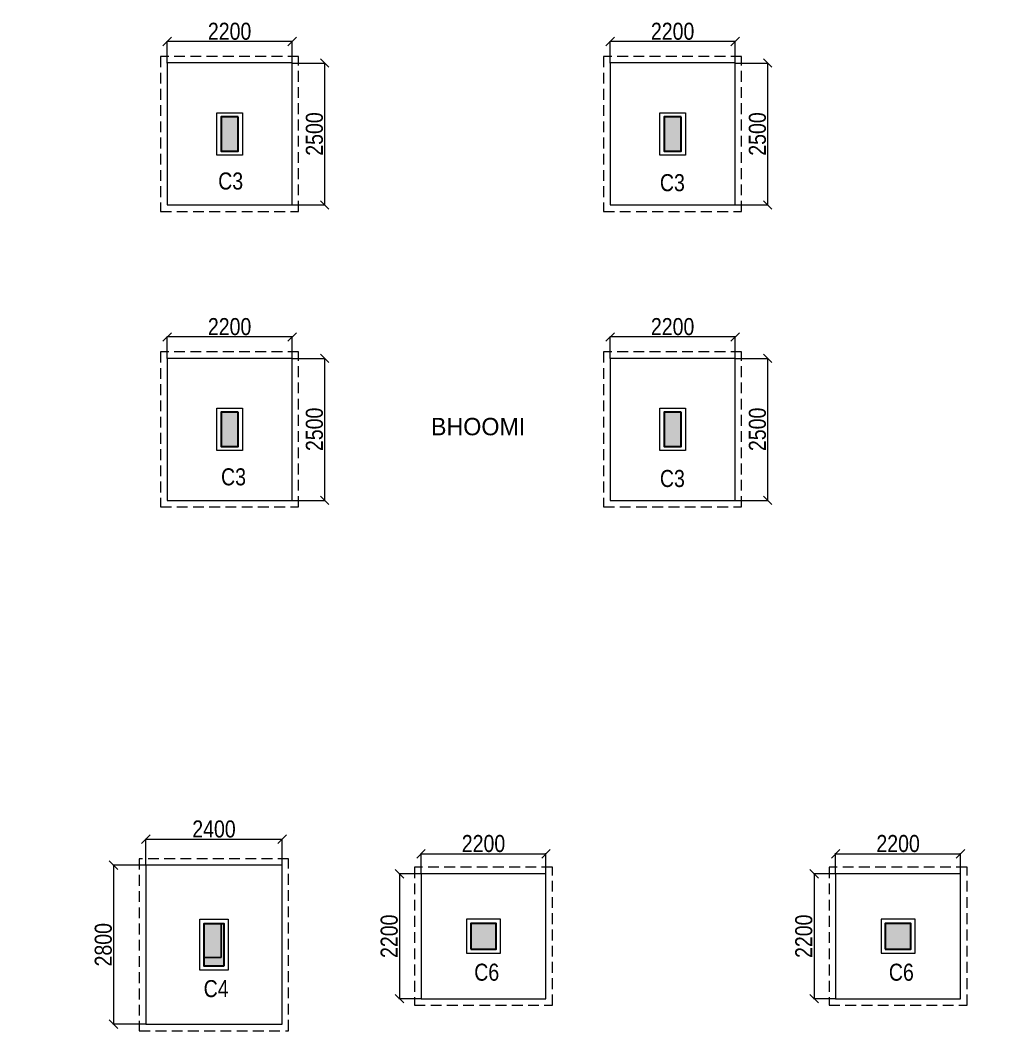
# Model space of a CAD drawing. Header units: millimetres. Extents: x 1112055 to 3390982, y -148532 to 766891.
# Drawn here: x 1960740 to 1977794, y 310191 to 327983 of the extents above; entities that cross this region are included whole.
import ezdxf

# ---------------------------------------------------------------- set-up
doc = ezdxf.new("R2010")
doc.units = ezdxf.units.MM
doc.header["$PDMODE"] = 35
doc.header["$PDSIZE"] = -25
doc.linetypes.add('Hidden', pattern=[9.525, 6.35, -3.175])
for name, color, linetype, lineweight in [('A_COL', 5, 'Continuous', 25), ('A_COL BASEMENT', 1, 'Continuous', 25), ('B COL. NO.', 3, 'Continuous', 20), ('B FINAL COLUMN', 1, 'Continuous', 30), ('B FOOTING', 49, 'Continuous', 20), ('B FOOTING DIM', 234, 'Continuous', 9), ('B P.C.C', 251, 'Continuous', 0), ('B TITLE BLOCK', 250, 'Continuous', 0)]:
    doc.layers.add(name, color=color, linetype=linetype, lineweight=lineweight)
for name, color, linetype, lineweight, true_color in [('A_COL HATCH', 7, 'Continuous', 0, 0xc0c0c0), ('B Pedestal', 7, 'Continuous', 9, 0x5c8948), ('B-COL HT', 7, 'Continuous', 0, 0x4e4f45)]:
    doc.layers.add(name, color=color, linetype=linetype, lineweight=lineweight, true_color=true_color)
doc.styles.add('SWINC', font='swissc.ttf')
doc.dimstyles.new('BHOOMI', dxfattribs={"dimtxt": 230, "dimasz": 150, "dimexe": 10, "dimexo": 0, "dimgap": 25, "dimtad": 1, "dimdec": 0, "dimzin": 0, "dimdsep": 46, "dimtxsty": 'SWINC', "dimblk": 'OBLIQUE', "dimcen": 0.09, "dimclrd": 250, "dimclre": 250, "dimclrt": 256, "dimaunit": 1, "dimadec": 3, "dimazin": 0, "dimtfac": 1, "dimtdec": 0, "dimtofl": 0, "dimtmove": 1, "dimatfit": 3, "dimfxl": 100, "dimtolj": 1, "dimtzin": 0, "dimlwd": 9, "dimlwe": 5, "dimarcsym": 0})

# ---------------------------------------------------------------- blocks, each defined once
blk = doc.blocks.new('A$C9881')
at = {"layer": 'A_COL HATCH'}
for points in [[(21750, -48075), (21750, -47475), (22050, -47475), (22050, -48075)], [(29550, -48075), (29550, -47475), (29850, -47475), (29850, -48075)], [(22050, -53275), (21750, -53275), (21750, -52675), (22050, -52675)], [(29550, -53275), (29550, -52675), (29850, -52675), (29850, -53275)], [(21750, -62275), (21750, -61675), (21450, -61675), (21450, -62275)], [(26145, -62125), (26145, -61675), (26595, -61675), (26595, -62125)], [(33445, -62125), (33445, -61675), (33895, -61675), (33895, -62125)]]:
    blk.add_hatch(color=256, dxfattribs=at).paths.add_polyline_path(points)
at = {"layer": 'A_COL BASEMENT'}
for points in [[(21750, -48075), (21750, -47475), (22050, -47475), (22050, -48075)], [(29550, -48075), (29550, -47475), (29850, -47475), (29850, -48075)], [(22050, -53275), (21750, -53275), (21750, -52675), (22050, -52675)], [(29550, -53275), (29550, -52675), (29850, -52675), (29850, -53275)], [(21750, -62275), (21750, -61675), (21450, -61675), (21450, -62275)], [(26145, -62125), (26145, -61675), (26595, -61675), (26595, -62125)], [(33445, -62125), (33445, -61675), (33895, -61675), (33895, -62125)]]:
    blk.add_lwpolyline(points, close=True, dxfattribs=at)
blk = doc.blocks.new('A$C4b8f6dbc')
at = {"layer": 'A_COL'}
blk.add_blockref('A$C9881', (12250, 114825), dxfattribs=at)
blk = doc.blocks.new('_Oblique')
at = {"color": 0, "linetype": 'ByBlock', "lineweight": -2}
blk.add_line((-0.5, -0.5), (0.5, 0.5), dxfattribs=at)
blk = doc.blocks.new('*D1950')
at = {"layer": 'B FOOTING DIM', "color": 250, "lineweight": 5, "ltscale": 0.5, "transparency": 16777216}
for p, q in [((1971127, 322030), (1971127, 322417)), ((1973327, 322407), (1971127, 322407)), ((1973327, 322030), (1973327, 322417))]:
    blk.add_line(p, q, dxfattribs=at)
at = {"layer": 'Defpoints', "color": 0, "lineweight": 30, "ltscale": 0.5, "transparency": 16777216}
for p in [(1971127, 322407), (1971127, 322030), (1973327, 322030)]:
    blk.add_point(p, dxfattribs=at)
at = {"layer": 'B FOOTING DIM', "color": 250, "lineweight": 5, "ltscale": 0.5, "transparency": 16777216, "xscale": 150, "yscale": 150, "zscale": 150, "rotation": 180}
blk.add_blockref('_Oblique', (1971127, 322407), dxfattribs=at)
at = {"layer": 'B FOOTING DIM', "color": 250, "lineweight": 5, "ltscale": 0.5, "transparency": 16777216, "xscale": 150, "yscale": 150, "zscale": 150}
blk.add_blockref('_Oblique', (1973327, 322407), dxfattribs=at)
at = {"layer": 'B FOOTING DIM', "ltscale": 0.5, "transparency": 16777216, "insert": (1972227, 322587), "char_height": 300, "attachment_point": 5, "style": 'SWINC'}
blk.add_mtext('\\A1;2200', dxfattribs=at)
blk = doc.blocks.new('*D1951')
at = {"layer": 'B FOOTING DIM', "color": 250, "lineweight": 5, "ltscale": 0.5, "transparency": 16777216}
for p, q in [((1973327, 322030), (1973910, 322030)), ((1973900, 322030), (1973900, 319530)), ((1973327, 319530), (1973910, 319530))]:
    blk.add_line(p, q, dxfattribs=at)
at = {"layer": 'Defpoints', "color": 0, "lineweight": 30, "ltscale": 0.5, "transparency": 16777216}
for p in [(1973327, 322030), (1973327, 319530), (1973900, 319530)]:
    blk.add_point(p, dxfattribs=at)
at = {"layer": 'B FOOTING DIM', "color": 250, "lineweight": 5, "ltscale": 0.5, "transparency": 16777216, "xscale": 150, "yscale": 150, "zscale": 150}
for p, rotation in [((1973900, 322030), 90), ((1973900, 319530), 270)]:
    blk.add_blockref('_Oblique', p, dxfattribs=dict(at, rotation=rotation))
at = {"layer": 'B FOOTING DIM', "ltscale": 0.5, "transparency": 16777216, "insert": (1973721, 320780), "char_height": 300, "attachment_point": 5, "rotation": 90, "style": 'SWINC'}
blk.add_mtext('\\A1;2500', dxfattribs=at)
blk = doc.blocks.new('*D1952')
at = {"layer": 'B FOOTING DIM', "color": 250, "lineweight": 5, "ltscale": 0.5, "transparency": 16777216}
for p, q in [((1963327, 322030), (1963327, 322417)), ((1965527, 322407), (1963327, 322407)), ((1965527, 322030), (1965527, 322417))]:
    blk.add_line(p, q, dxfattribs=at)
at = {"layer": 'Defpoints', "color": 0, "lineweight": 30, "ltscale": 0.5, "transparency": 16777216}
for p in [(1963327, 322407), (1963327, 322030), (1965527, 322030)]:
    blk.add_point(p, dxfattribs=at)
at = {"layer": 'B FOOTING DIM', "color": 250, "lineweight": 5, "ltscale": 0.5, "transparency": 16777216, "xscale": 150, "yscale": 150, "zscale": 150, "rotation": 180}
blk.add_blockref('_Oblique', (1963327, 322407), dxfattribs=at)
at = {"layer": 'B FOOTING DIM', "color": 250, "lineweight": 5, "ltscale": 0.5, "transparency": 16777216, "xscale": 150, "yscale": 150, "zscale": 150}
blk.add_blockref('_Oblique', (1965527, 322407), dxfattribs=at)
at = {"layer": 'B FOOTING DIM', "ltscale": 0.5, "transparency": 16777216, "insert": (1964427, 322587), "char_height": 300, "attachment_point": 5, "style": 'SWINC'}
blk.add_mtext('\\A1;2200', dxfattribs=at)
blk = doc.blocks.new('*D1953')
at = {"layer": 'B FOOTING DIM', "color": 250, "lineweight": 5, "ltscale": 0.5, "transparency": 16777216}
for p, q in [((1965527, 322030), (1966110, 322030)), ((1966100, 322030), (1966100, 319530)), ((1965527, 319530), (1966110, 319530))]:
    blk.add_line(p, q, dxfattribs=at)
at = {"layer": 'Defpoints', "color": 0, "lineweight": 30, "ltscale": 0.5, "transparency": 16777216}
for p in [(1965527, 322030), (1965527, 319530), (1966100, 319530)]:
    blk.add_point(p, dxfattribs=at)
at = {"layer": 'B FOOTING DIM', "color": 250, "lineweight": 5, "ltscale": 0.5, "transparency": 16777216, "xscale": 150, "yscale": 150, "zscale": 150}
for p, rotation in [((1966100, 322030), 90), ((1966100, 319530), 270)]:
    blk.add_blockref('_Oblique', p, dxfattribs=dict(at, rotation=rotation))
at = {"layer": 'B FOOTING DIM', "ltscale": 0.5, "transparency": 16777216, "insert": (1965921, 320780), "char_height": 300, "attachment_point": 5, "rotation": 90, "style": 'SWINC'}
blk.add_mtext('\\A1;2500', dxfattribs=at)
blk = doc.blocks.new('*D1954')
at = {"layer": 'B FOOTING DIM', "color": 250, "lineweight": 5, "ltscale": 0.5, "transparency": 16777216}
for p, q in [((1963327, 327230), (1963327, 327617)), ((1965527, 327607), (1963327, 327607)), ((1965527, 327230), (1965527, 327617))]:
    blk.add_line(p, q, dxfattribs=at)
at = {"layer": 'Defpoints', "color": 0, "lineweight": 30, "ltscale": 0.5, "transparency": 16777216}
for p in [(1963327, 327607), (1963327, 327230), (1965527, 327230)]:
    blk.add_point(p, dxfattribs=at)
at = {"layer": 'B FOOTING DIM', "color": 250, "lineweight": 5, "ltscale": 0.5, "transparency": 16777216, "xscale": 150, "yscale": 150, "zscale": 150, "rotation": 180}
blk.add_blockref('_Oblique', (1963327, 327607), dxfattribs=at)
at = {"layer": 'B FOOTING DIM', "color": 250, "lineweight": 5, "ltscale": 0.5, "transparency": 16777216, "xscale": 150, "yscale": 150, "zscale": 150}
blk.add_blockref('_Oblique', (1965527, 327607), dxfattribs=at)
at = {"layer": 'B FOOTING DIM', "ltscale": 0.5, "transparency": 16777216, "insert": (1964427, 327787), "char_height": 300, "attachment_point": 5, "style": 'SWINC'}
blk.add_mtext('\\A1;2200', dxfattribs=at)
blk = doc.blocks.new('*D1955')
at = {"layer": 'B FOOTING DIM', "color": 250, "lineweight": 5, "ltscale": 0.5, "transparency": 16777216}
for p, q in [((1965527, 327230), (1966110, 327230)), ((1966100, 327230), (1966100, 324730)), ((1965527, 324730), (1966110, 324730))]:
    blk.add_line(p, q, dxfattribs=at)
at = {"layer": 'Defpoints', "color": 0, "lineweight": 30, "ltscale": 0.5, "transparency": 16777216}
for p in [(1965527, 327230), (1965527, 324730), (1966100, 324730)]:
    blk.add_point(p, dxfattribs=at)
at = {"layer": 'B FOOTING DIM', "color": 250, "lineweight": 5, "ltscale": 0.5, "transparency": 16777216, "xscale": 150, "yscale": 150, "zscale": 150}
for p, rotation in [((1966100, 327230), 90), ((1966100, 324730), 270)]:
    blk.add_blockref('_Oblique', p, dxfattribs=dict(at, rotation=rotation))
at = {"layer": 'B FOOTING DIM', "ltscale": 0.5, "transparency": 16777216, "insert": (1965921, 325980), "char_height": 300, "attachment_point": 5, "rotation": 90, "style": 'SWINC'}
blk.add_mtext('\\A1;2500', dxfattribs=at)
blk = doc.blocks.new('*D1956')
at = {"layer": 'B FOOTING DIM', "color": 250, "lineweight": 5, "ltscale": 0.5, "transparency": 16777216}
for p, q in [((1971127, 327230), (1971127, 327617)), ((1973327, 327607), (1971127, 327607)), ((1973327, 327230), (1973327, 327617))]:
    blk.add_line(p, q, dxfattribs=at)
at = {"layer": 'Defpoints', "color": 0, "lineweight": 30, "ltscale": 0.5, "transparency": 16777216}
for p in [(1971127, 327607), (1971127, 327230), (1973327, 327230)]:
    blk.add_point(p, dxfattribs=at)
at = {"layer": 'B FOOTING DIM', "color": 250, "lineweight": 5, "ltscale": 0.5, "transparency": 16777216, "xscale": 150, "yscale": 150, "zscale": 150, "rotation": 180}
blk.add_blockref('_Oblique', (1971127, 327607), dxfattribs=at)
at = {"layer": 'B FOOTING DIM', "color": 250, "lineweight": 5, "ltscale": 0.5, "transparency": 16777216, "xscale": 150, "yscale": 150, "zscale": 150}
blk.add_blockref('_Oblique', (1973327, 327607), dxfattribs=at)
at = {"layer": 'B FOOTING DIM', "ltscale": 0.5, "transparency": 16777216, "insert": (1972227, 327787), "char_height": 300, "attachment_point": 5, "style": 'SWINC'}
blk.add_mtext('\\A1;2200', dxfattribs=at)
blk = doc.blocks.new('*D1957')
at = {"layer": 'B FOOTING DIM', "color": 250, "lineweight": 5, "ltscale": 0.5, "transparency": 16777216}
for p, q in [((1973327, 327230), (1973910, 327230)), ((1973900, 327230), (1973900, 324730)), ((1973327, 324730), (1973910, 324730))]:
    blk.add_line(p, q, dxfattribs=at)
at = {"layer": 'Defpoints', "color": 0, "lineweight": 30, "ltscale": 0.5, "transparency": 16777216}
for p in [(1973327, 327230), (1973327, 324730), (1973900, 324730)]:
    blk.add_point(p, dxfattribs=at)
at = {"layer": 'B FOOTING DIM', "color": 250, "lineweight": 5, "ltscale": 0.5, "transparency": 16777216, "xscale": 150, "yscale": 150, "zscale": 150}
for p, rotation in [((1973900, 327230), 90), ((1973900, 324730), 270)]:
    blk.add_blockref('_Oblique', p, dxfattribs=dict(at, rotation=rotation))
at = {"layer": 'B FOOTING DIM', "ltscale": 0.5, "transparency": 16777216, "insert": (1973721, 325980), "char_height": 300, "attachment_point": 5, "rotation": 90, "style": 'SWINC'}
blk.add_mtext('\\A1;2500', dxfattribs=at)
blk = doc.blocks.new('*D1942')
at = {"layer": 'B FOOTING DIM', "color": 250, "lineweight": 5, "ltscale": 0.5, "transparency": 16777216}
for p, q in [((1962952, 313106), (1962373, 313106)), ((1962383, 313106), (1962383, 310306)), ((1962952, 310306), (1962373, 310306))]:
    blk.add_line(p, q, dxfattribs=at)
at = {"layer": 'Defpoints', "color": 0, "lineweight": 30, "ltscale": 0.5, "transparency": 16777216}
for p in [(1962952, 313106), (1962383, 310306), (1962952, 310306)]:
    blk.add_point(p, dxfattribs=at)
at = {"layer": 'B FOOTING DIM', "color": 250, "lineweight": 5, "ltscale": 0.5, "transparency": 16777216, "xscale": 150, "yscale": 150, "zscale": 150}
for p, rotation in [((1962383, 313106), 90), ((1962383, 310306), 270)]:
    blk.add_blockref('_Oblique', p, dxfattribs=dict(at, rotation=rotation))
at = {"layer": 'B FOOTING DIM', "ltscale": 0.5, "transparency": 16777216, "insert": (1962204, 311706), "char_height": 300, "attachment_point": 5, "rotation": 90, "style": 'SWINC'}
blk.add_mtext('\\A1;2800', dxfattribs=at)
blk = doc.blocks.new('*D1943')
at = {"layer": 'B FOOTING DIM', "color": 250, "lineweight": 5, "ltscale": 0.5, "transparency": 16777216}
for p, q in [((1962952, 313106), (1962952, 313573)), ((1962952, 313563), (1965352, 313563)), ((1965352, 313106), (1965352, 313573))]:
    blk.add_line(p, q, dxfattribs=at)
at = {"layer": 'Defpoints', "color": 0, "lineweight": 30, "ltscale": 0.5, "transparency": 16777216}
for p in [(1965352, 313563), (1962952, 313106), (1965352, 313106)]:
    blk.add_point(p, dxfattribs=at)
at = {"layer": 'B FOOTING DIM', "color": 250, "lineweight": 5, "ltscale": 0.5, "transparency": 16777216, "xscale": 150, "yscale": 150, "zscale": 150, "rotation": 180}
blk.add_blockref('_Oblique', (1962952, 313563), dxfattribs=at)
at = {"layer": 'B FOOTING DIM', "color": 250, "lineweight": 5, "ltscale": 0.5, "transparency": 16777216, "xscale": 150, "yscale": 150, "zscale": 150}
blk.add_blockref('_Oblique', (1965352, 313563), dxfattribs=at)
at = {"layer": 'B FOOTING DIM', "ltscale": 0.5, "transparency": 16777216, "insert": (1964152, 313742), "char_height": 300, "attachment_point": 5, "style": 'SWINC'}
blk.add_mtext('\\A1;2400', dxfattribs=at)
blk = doc.blocks.new('*D1867')
at = {"layer": 'B FOOTING DIM', "color": 250, "lineweight": 5, "ltscale": 0.5, "transparency": 16777216}
for p, q in [((1975097, 312955), (1974708, 312955)), ((1974718, 312955), (1974718, 310755)), ((1975097, 310755), (1974708, 310755))]:
    blk.add_line(p, q, dxfattribs=at)
at = {"layer": 'Defpoints', "color": 0, "lineweight": 30, "ltscale": 0.5, "transparency": 16777216}
for p in [(1975097, 312955), (1974718, 310755), (1975097, 310755)]:
    blk.add_point(p, dxfattribs=at)
at = {"layer": 'B FOOTING DIM', "color": 250, "lineweight": 5, "ltscale": 0.5, "transparency": 16777216, "xscale": 150, "yscale": 150, "zscale": 150}
for p, rotation in [((1974718, 312955), 90), ((1974718, 310755), 270)]:
    blk.add_blockref('_Oblique', p, dxfattribs=dict(at, rotation=rotation))
at = {"layer": 'B FOOTING DIM', "ltscale": 0.5, "transparency": 16777216, "insert": (1974538, 311855), "char_height": 300, "attachment_point": 5, "rotation": 90, "style": 'SWINC'}
blk.add_mtext('\\A1;2200', dxfattribs=at)
blk = doc.blocks.new('*D1868')
at = {"layer": 'B FOOTING DIM', "color": 250, "lineweight": 5, "ltscale": 0.5, "transparency": 16777216}
for p, q in [((1975097, 312955), (1975097, 313317)), ((1975097, 313307), (1977297, 313307)), ((1977297, 312955), (1977297, 313317))]:
    blk.add_line(p, q, dxfattribs=at)
at = {"layer": 'Defpoints', "color": 0, "lineweight": 30, "ltscale": 0.5, "transparency": 16777216}
for p in [(1977297, 313307), (1975097, 312955), (1977297, 312955)]:
    blk.add_point(p, dxfattribs=at)
at = {"layer": 'B FOOTING DIM', "color": 250, "lineweight": 5, "ltscale": 0.5, "transparency": 16777216, "xscale": 150, "yscale": 150, "zscale": 150, "rotation": 180}
blk.add_blockref('_Oblique', (1975097, 313307), dxfattribs=at)
at = {"layer": 'B FOOTING DIM', "color": 250, "lineweight": 5, "ltscale": 0.5, "transparency": 16777216, "xscale": 150, "yscale": 150, "zscale": 150}
blk.add_blockref('_Oblique', (1977297, 313307), dxfattribs=at)
at = {"layer": 'B FOOTING DIM', "ltscale": 0.5, "transparency": 16777216, "insert": (1976197, 313486), "char_height": 300, "attachment_point": 5, "style": 'SWINC'}
blk.add_mtext('\\A1;2200', dxfattribs=at)
blk = doc.blocks.new('*D1869')
at = {"layer": 'B FOOTING DIM', "color": 250, "lineweight": 5, "ltscale": 0.5, "transparency": 16777216}
for p, q in [((1967797, 312955), (1967408, 312955)), ((1967418, 312955), (1967418, 310755)), ((1967797, 310755), (1967408, 310755))]:
    blk.add_line(p, q, dxfattribs=at)
at = {"layer": 'Defpoints', "color": 0, "lineweight": 30, "ltscale": 0.5, "transparency": 16777216}
for p in [(1967797, 312955), (1967418, 310755), (1967797, 310755)]:
    blk.add_point(p, dxfattribs=at)
at = {"layer": 'B FOOTING DIM', "color": 250, "lineweight": 5, "ltscale": 0.5, "transparency": 16777216, "xscale": 150, "yscale": 150, "zscale": 150}
for p, rotation in [((1967418, 312955), 90), ((1967418, 310755), 270)]:
    blk.add_blockref('_Oblique', p, dxfattribs=dict(at, rotation=rotation))
at = {"layer": 'B FOOTING DIM', "ltscale": 0.5, "transparency": 16777216, "insert": (1967238, 311855), "char_height": 300, "attachment_point": 5, "rotation": 90, "style": 'SWINC'}
blk.add_mtext('\\A1;2200', dxfattribs=at)
blk = doc.blocks.new('*D1870')
at = {"layer": 'B FOOTING DIM', "color": 250, "lineweight": 5, "ltscale": 0.5, "transparency": 16777216}
for p, q in [((1967797, 312955), (1967797, 313317)), ((1967797, 313307), (1969997, 313307)), ((1969997, 312955), (1969997, 313317))]:
    blk.add_line(p, q, dxfattribs=at)
at = {"layer": 'Defpoints', "color": 0, "lineweight": 30, "ltscale": 0.5, "transparency": 16777216}
for p in [(1969997, 313307), (1967797, 312955), (1969997, 312955)]:
    blk.add_point(p, dxfattribs=at)
at = {"layer": 'B FOOTING DIM', "color": 250, "lineweight": 5, "ltscale": 0.5, "transparency": 16777216, "xscale": 150, "yscale": 150, "zscale": 150, "rotation": 180}
blk.add_blockref('_Oblique', (1967797, 313307), dxfattribs=at)
at = {"layer": 'B FOOTING DIM', "color": 250, "lineweight": 5, "ltscale": 0.5, "transparency": 16777216, "xscale": 150, "yscale": 150, "zscale": 150}
blk.add_blockref('_Oblique', (1969997, 313307), dxfattribs=at)
at = {"layer": 'B FOOTING DIM', "ltscale": 0.5, "transparency": 16777216, "insert": (1968897, 313486), "char_height": 300, "attachment_point": 5, "style": 'SWINC'}
blk.add_mtext('\\A1;2200', dxfattribs=at)

msp = doc.modelspace()

# ---------------------------------------------------------------- hatches: boundary and pattern name
at = {"layer": 'B-COL HT', "lineweight": 0}
h = msp.add_hatch(color=250, dxfattribs=at)
h.dxf.hatch_style = 1
h.paths.add_polyline_path([(1964576.9, 326280.1), (1964276.9, 326280.1), (1964276.9, 325680.1), (1964576.9, 325680.1)])
h = msp.add_hatch(color=250, dxfattribs=at)
h.dxf.hatch_style = 1
h.paths.add_polyline_path([(1972376.9, 326280.1), (1972076.9, 326280.1), (1972076.9, 325680.1), (1972376.9, 325680.1)])
h = msp.add_hatch(color=250, dxfattribs=at)
h.dxf.hatch_style = 1
h.paths.add_polyline_path([(1964576.9, 321080.1), (1964276.9, 321080.1), (1964276.9, 320480.1), (1964576.9, 320480.1)])
h = msp.add_hatch(color=250, dxfattribs=at)
h.dxf.hatch_style = 1
h.paths.add_polyline_path([(1972376.9, 321080.1), (1972076.9, 321080.1), (1972076.9, 320480.1), (1972376.9, 320480.1)])
h = msp.add_hatch(color=250, dxfattribs=at)
h.dxf.hatch_style = 1
h.paths.add_polyline_path([(1964326.9, 311330.7), (1963976.9, 311330.7), (1963976.9, 312080.7), (1964326.9, 312080.7)])
h = msp.add_hatch(color=250, dxfattribs=at)
h.dxf.hatch_style = 1
h.paths.add_polyline_path([(1968671.9, 311630.1), (1969121.9, 311630.1), (1969121.9, 312080.1), (1968671.9, 312080.1)])
h = msp.add_hatch(color=250, dxfattribs=at)
h.dxf.hatch_style = 1
h.paths.add_polyline_path([(1975971.9, 311630.1), (1976421.9, 311630.1), (1976421.9, 312080.1), (1975971.9, 312080.1)])

# ---------------------------------------------------------------- linework, layer by layer
at = {"layer": 'B FINAL COLUMN', "color": 5, "lineweight": 30}
for points in [[(1964576.9, 326280.1), (1964276.9, 326280.1), (1964276.9, 325680.1), (1964576.9, 325680.1)], [(1972376.9, 326280.1), (1972076.9, 326280.1), (1972076.9, 325680.1), (1972376.9, 325680.1)], [(1964576.9, 321080.1), (1964276.9, 321080.1), (1964276.9, 320480.1), (1964576.9, 320480.1)], [(1972376.9, 321080.1), (1972076.9, 321080.1), (1972076.9, 320480.1), (1972376.9, 320480.1)], [(1964326.9, 311330.7), (1963976.9, 311330.7), (1963976.9, 312080.7), (1964326.9, 312080.7)], [(1968671.9, 311630.1), (1969121.9, 311630.1), (1969121.9, 312080.1), (1968671.9, 312080.1)], [(1975971.9, 311630.1), (1976421.9, 311630.1), (1976421.9, 312080.1), (1975971.9, 312080.1)]]:
    msp.add_lwpolyline(points, close=True, dxfattribs=at)
at = {"layer": 'B FOOTING'}
for points in [[(1963326.9, 324730.1), (1965526.9, 324730.1), (1965526.9, 327230.1), (1963326.9, 327230.1)], [(1971126.9, 324730.1), (1973326.9, 324730.1), (1973326.9, 327230.1), (1971126.9, 327230.1)], [(1963326.9, 319530.1), (1965526.9, 319530.1), (1965526.9, 322030.1), (1963326.9, 322030.1)], [(1971126.9, 319530.1), (1973326.9, 319530.1), (1973326.9, 322030.1), (1971126.9, 322030.1)], [(1962951.9, 310305.7), (1965351.9, 310305.7), (1965351.9, 313105.7), (1962951.9, 313105.7)], [(1967796.9, 310755.1), (1969996.9, 310755.1), (1969996.9, 312955.1), (1967796.9, 312955.1)], [(1975096.9, 310755.1), (1977296.9, 310755.1), (1977296.9, 312955.1), (1975096.9, 312955.1)]]:
    msp.add_lwpolyline(points, close=True, dxfattribs=at)
at = {"layer": 'B P.C.C', "color": 250, "linetype": 'Hidden', "lineweight": 0, "ltscale": 30}
for points in [[(1963211.9, 324615.1), (1965641.9, 324615.1), (1965641.9, 327345.1), (1963211.9, 327345.1)], [(1971011.9, 324615.1), (1973441.9, 324615.1), (1973441.9, 327345.1), (1971011.9, 327345.1)], [(1963211.9, 319415.1), (1965641.9, 319415.1), (1965641.9, 322145.1), (1963211.9, 322145.1)], [(1971011.9, 319415.1), (1973441.9, 319415.1), (1973441.9, 322145.1), (1971011.9, 322145.1)], [(1962836.9, 310190.7), (1965466.9, 310190.7), (1965466.9, 313220.7), (1962836.9, 313220.7)], [(1967681.9, 310640.1), (1970111.9, 310640.1), (1970111.9, 313070.1), (1967681.9, 313070.1)], [(1974981.9, 310640.1), (1977411.9, 310640.1), (1977411.9, 313070.1), (1974981.9, 313070.1)]]:
    msp.add_lwpolyline(points, close=True, dxfattribs=at)
at = {"layer": 'B Pedestal', "color": 87, "lineweight": 9}
for points in [[(1964651.9, 325605.1), (1964201.9, 325605.1), (1964201.9, 326355.1), (1964651.9, 326355.1)], [(1972451.9, 325605.1), (1972001.9, 325605.1), (1972001.9, 326355.1), (1972451.9, 326355.1)], [(1964651.9, 320405.1), (1964201.9, 320405.1), (1964201.9, 321155.1), (1964651.9, 321155.1)], [(1972451.9, 320405.1), (1972001.9, 320405.1), (1972001.9, 321155.1), (1972451.9, 321155.1)], [(1964401.9, 311255.7), (1963901.9, 311255.7), (1963901.9, 312155.7), (1964401.9, 312155.7)], [(1968596.9, 311555.1), (1969196.9, 311555.1), (1969196.9, 312155.1), (1968596.9, 312155.1)], [(1975896.9, 311555.1), (1976496.9, 311555.1), (1976496.9, 312155.1), (1975896.9, 312155.1)]]:
    msp.add_lwpolyline(points, close=True, dxfattribs=at)

# ---------------------------------------------------------------- block references
at = {"layer": 'B FOOTING'}
msp.add_blockref('A$C4b8f6dbc', (1930276.9, 258930.1), dxfattribs=at)

# ---------------------------------------------------------------- texts
at = {"layer": 'B COL. NO.', "style": 'SWINC'}
for s, p in [('C3', (1964226.4, 325002.3)), ('C3', (1972003.4, 324973.1)), ('C3', (1964276.4, 319794)), ('C3', (1972003.4, 319764.8)), ('C6', (1968734.6, 311072.3)), ('C6', (1976034.6, 311072.3)), ('C4', (1963969.9, 310783.2))]:
    msp.add_text(s, height=300, dxfattribs=at).set_placement(p)
at = {"layer": 'B TITLE BLOCK', "color": 251, "char_height": 306.257, "attachment_point": 2, "style": 'SWINC'}
for insert in [(2220438, 320981.9), (2368371.3, 320981.9)]:
    msp.add_mtext_dynamic_manual_height_columns('\\pxsm1,qj;{\\fBankGothic Lt BT|b0|i0|c0|p34;BHOOMI\\P\\ps*,q*;\\fGost|b0|i0|c0|p2;\\H0.8x;- CONSULTANTS -\\C1; }', width=800798.623, gutter_width=0, heights=[112641.5], dxfattribs=dict(at, insert=insert))

# ---------------------------------------------------------------- dimensions: what is measured, and where the dimension line sits
at = {"layer": 'B FOOTING DIM', "color": 250, "ltscale": 0.5}
for base, p1, p2, picture, middle in [((1963326.9, 327607.4), (1965526.9, 327230.1), (1963326.9, 327230.1), '*D1954', (1964426.9, 327786.5)), ((1971126.9, 327607.4), (1973326.9, 327230.1), (1971126.9, 327230.1), '*D1956', (1972226.9, 327786.5)), ((1963326.9, 322407.4), (1965526.9, 322030.1), (1963326.9, 322030.1), '*D1952', (1964426.9, 322586.6)), ((1971126.9, 322407.4), (1973326.9, 322030.1), (1971126.9, 322030.1), '*D1950', (1972226.9, 322586.6)), ((1965351.9, 313563.1), (1962951.9, 313105.7), (1965351.9, 313105.7), '*D1943', (1964151.9, 313742.2)), ((1969996.9, 313307.1), (1967796.9, 312955.1), (1969996.9, 312955.1), '*D1870', (1968896.9, 313486.3)), ((1977296.9, 313307.1), (1975096.9, 312955.1), (1977296.9, 312955.1), '*D1868', (1976196.9, 313486.3))]:
    dim = msp.add_linear_dim(base=base, p1=p1, p2=p2, dimstyle='BHOOMI', override={"dimtxt": 300, "dimlwd": 5}, dxfattribs=at)
    dim.commit()
    dim.dimension.update_dxf_attribs({"geometry": picture, "text_midpoint": middle})
for base, p1, p2, angle, picture, middle in [((1966099.8, 324730.1), (1965526.9, 327230.1), (1965526.9, 324730.1), 270, '*D1955', (1965920.6, 325980.1)), ((1973899.8, 324730.1), (1973326.9, 327230.1), (1973326.9, 324730.1), 270, '*D1957', (1973720.6, 325980.1)), ((1966099.8, 319530.1), (1965526.9, 322030.1), (1965526.9, 319530.1), 270, '*D1953', (1965920.6, 320780.1)), ((1973899.8, 319530.1), (1973326.9, 322030.1), (1973326.9, 319530.1), 270, '*D1951', (1973720.6, 320780.1)), ((1962383.4, 310305.7), (1962951.9, 313105.7), (1962951.9, 310305.7), 90, '*D1942', (1962204.2, 311705.7)), ((1967417.5, 310755.1), (1967796.9, 312955.1), (1967796.9, 310755.1), 90, '*D1869', (1967238.4, 311855.1)), ((1974717.5, 310755.1), (1975096.9, 312955.1), (1975096.9, 310755.1), 90, '*D1867', (1974538.4, 311855.1))]:
    dim = msp.add_linear_dim(base=base, p1=p1, p2=p2, angle=angle, dimstyle='BHOOMI', override={"dimtxt": 300, "dimlwd": 5}, dxfattribs=at)
    dim.commit()
    dim.dimension.update_dxf_attribs({"geometry": picture, "text_midpoint": middle})

doc.saveas('drawing.dxf')
